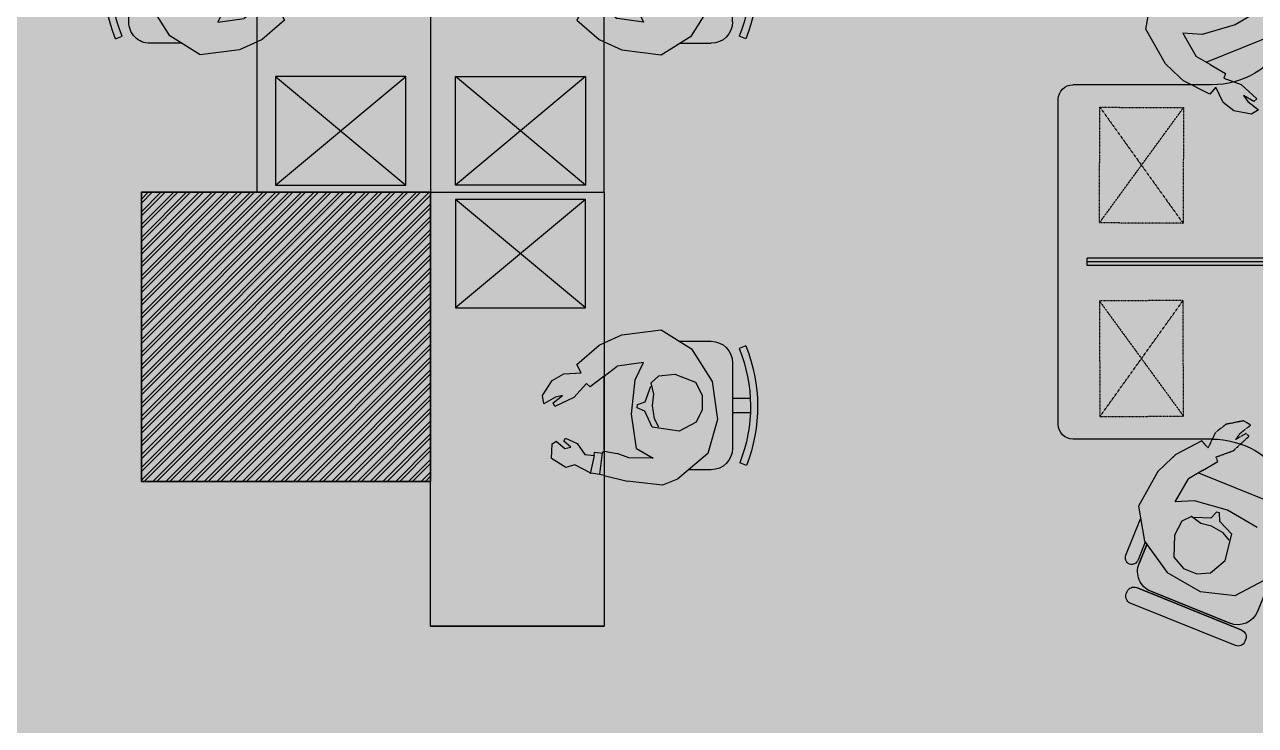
# Model space of a CAD drawing. Header units: millimetres. Extents: x 263321 to 4958806, y 33647 to 987811.
# Drawn here: x 2362348 to 2366604, y 456540 to 458963 of the extents above; entities that cross this region are included whole.
import ezdxf

# ---------------------------------------------------------------- set-up
doc = ezdxf.new("R2010")
doc.units = ezdxf.units.MM
doc.linetypes.add('( Hidden )', pattern=[0.375, 0.25, -0.125])
doc.linetypes.add('HIDDEN2', pattern=[0.1875, 0.125, -0.0625])
for name, color, linetype, lineweight in [('A-FURN-MODULAR', 6, 'Continuous', 18), ('A-PLAN-COLUMN', 3, 'Continuous', 0), ('A-PLAN-RCC-HATCH', 8, 'Continuous', 13), ('Base 7th & 9th', 250, 'Continuous', 35), ('FURNITURE', 30, 'Continuous', 5)]:
    doc.layers.add(name, color=color, linetype=linetype, lineweight=lineweight)
doc.layers.add('FLOORING TOA', color=7, linetype='Continuous')

# ---------------------------------------------------------------- blocks, each defined once
blk = doc.blocks.new('EWDSXC')
at = {"layer": 'FURNITURE', "color": 20, "lineweight": 30}
for p, q in [((2181354.711762934, 122523.5078713591), (2181804.711762934, 122898.5078713591)), ((2181354.711762934, 122898.5078713591), (2181804.711762934, 122523.5078713591)), ((2181890.80551715, 121423.5078713591), (2181290.80551715, 121423.5078713591))]:
    blk.add_line(p, q, dxfattribs=at)
at = {"layer": 'FURNITURE', "color": 8, "lineweight": 30}
for p, q in [((2181093.533376246, 122448.2280802215, -2.687406380627848e-07), (2180988.684620459, 122382.4576838175, -1.995730364749552e-07)), ((2181229.602049752, 122430.8130958388, -2.582154713149189e-07), (2181093.533376246, 122448.2280802215, -2.687406380627848e-07)), ((2181290.805753347, 122402.5916607578, -1.219725496165642e-07), (2181229.602049752, 122430.8130958388, -2.582154713149189e-07)), ((2180988.684620459, 122382.4576838175, -1.995730364749552e-07), (2180917.214941699, 122269.6874483188, -8.61272741249728e-08)), ((2181029.762290287, 122408.2252249555, -2.266715354467294e-07), (2180920.818858373, 122408.2254308288, -2.214920208794312e-07)), ((2181308.098087493, 122394.6180503904, -2.266263407682176e-07), (2181290.805753347, 122402.5916607578, -2.335852882070751e-07)), ((2181385.283414689, 122328.3169918475, -1.655956987621564e-07), (2181308.098087493, 122394.6180503904, -2.266263407682176e-07)), ((2180846.821294187, 122334.2281463128, -1.457629646170878e-07), (2180846.820734846, 122038.2384489097, 1.430809761052663e-07)), ((2181183.571868934, 122274.6520418969, -1.036359525904214e-07), (2181154.517506141, 122335.4242757636, -1.615596335080116e-07)), ((2181154.517506141, 122335.4242757636, -1.615596335080116e-07), (2181246.283402206, 122322.1767609939, -1.529949497682849e-07)), ((2181370.767040392, 122299.7076252918, -1.369868385177548e-07), (2181385.283414689, 122328.3169918475, -1.655956987621564e-07)), ((2181290.805753347, 122288.2177061553, -1.219725496165642e-07), (2181246.283402206, 122322.1767609939, -1.529949497682849e-07)), ((2181290.805753347, 122288.2177061553, -1.219725496165642e-07), (2181339.677974995, 122250.9408235902, -8.791923532852804e-08)), ((2181429.788259703, 122296.193408564, -1.363636258823941e-07), (2181370.767040392, 122299.7076252918, -1.369868385177548e-07)), ((2181470.430467002, 122272.3359564964, -1.150144741686086e-07), (2181429.788259703, 122296.193408564, -1.363636258823941e-07)), ((2180917.214941699, 122269.6874483188, -8.61272741249728e-08), (2180899.108164862, 122138.1338827733, 4.311121194557109e-08)), ((2181196.331769926, 122155.9974747926, 1.154738646219882e-08), (2181183.571868934, 122274.6520418969, -1.036359525904214e-07)), ((2181339.677974995, 122250.9408235902, -8.791923532852804e-08), (2181352.188041788, 122262.0495030265, -9.935452015169848e-08)), ((2181352.188041788, 122262.0495030265, -9.935452015169848e-08), (2181395.120070354, 122214.321611485, -5.482007866579796e-08)), ((2181504.249006994, 122220.4970764031, -6.603499080261484e-08), (2181470.430467002, 122272.3359564964, -1.150144741686086e-07)), ((2181395.120070354, 122214.321611485, -5.482007866579796e-08), (2181461.771759338, 122183.1219422319, -2.754258638074276e-08)), ((2181466.701341711, 122195.9634611602, -4.030846235289443e-08), (2181434.397397046, 122221.2546041782, -6.345313554725419e-08)), ((2181434.397397046, 122221.2546041782, -6.345313554725419e-08), (2181459.232030809, 122215.6301689597, -5.914524810606307e-08)), ((2181459.232030809, 122215.6301689597, -5.914524810606307e-08), (2181499.785465569, 122192.3917649181, -3.839597867035232e-08)), ((2181461.771759338, 122183.1219422319, -2.754258638074276e-08), (2181466.701341711, 122195.9634611602, -4.030846235289443e-08)), ((2181499.785465569, 122192.3917649181, -3.839597867035232e-08), (2181504.249006994, 122220.4970764031, -6.603499080261484e-08)), ((2181179.009669886, 122037.8532610333, 1.276629418595727e-07), (2181196.331769926, 122155.9974747926, 1.154738646219882e-08)), ((2180899.108164862, 122138.1338827733, 4.311121194557109e-08), (2180932.119805378, 122020.8364294388, 1.560073317135625e-07)), ((2181424.824924701, 122073.8343104031, 8.086326069332372e-08), (2181384.643757693, 122055.082569368, 1.010727107817713e-07)), ((2181430.237948344, 122062.6195525625, 9.154990964114302e-08), (2181424.824924701, 122073.8343104031, 8.086326069332372e-08)), ((2181290.805753347, 122027.9818328116, -1.219725496165642e-07), (2181246.283402206, 122020.5216334232, -1.529949497682849e-07)), ((2181294.644670547, 122027.7638472077, 1.320109109500807e-07), (2181290.096731429, 122028.0220932711, 1.319751312283931e-07)), ((2181295.239320373, 122021.6414813448, 1.379571980301042e-07), (2181294.644670547, 122027.7638472077, 1.320109109500807e-07)), ((2181384.643757693, 122055.082569368, 1.010727107817713e-07), (2181358.050778117, 122017.2608836882, 1.392456685398065e-07)), ((2181405.651305813, 122042.298572551, 1.125492724723368e-07), (2181430.237948344, 122062.6195525625, 9.154990964114302e-08)), ((2181426.497671118, 122037.5333259539, 1.162083360475288e-07), (2181405.651305813, 122042.298572551, 1.125492724723368e-07)), ((2181456.175049294, 122062.677056123, 9.026061486679332e-08), (2181426.497671118, 122037.5333259539, 1.162083360475288e-07)), ((2181470.035574508, 122053.5222591087, 9.853539810030431e-08), (2181456.175049294, 122062.677056123, 9.026061486679332e-08)), ((2181472.464124024, 122003.0801400265, 1.476442781569802e-07), (2181470.035574508, 122053.5222591087, 9.853539810030431e-08)), ((2180932.119805378, 122020.8364294388, 1.560073317135625e-07), (2181037.207413062, 121930.9637581212, 2.387139066928508e-07)), ((2181121.342483512, 122003.8298069399, 1.636067881002749e-07), (2181205.878082366, 122005.0881005684, -9.71511099538561e-08)), ((2181205.878082366, 122005.0881005684, -9.71511099538561e-08), (2181246.283402206, 122020.5216334232, -1.529949497682849e-07)), ((2181323.938537423, 122025.0585614368, 1.332581088110728e-07), (2181295.239320373, 122021.6414813448, 1.379571980301042e-07)), ((2181325.127813028, 122012.8138352062, 1.451506787524892e-07), (2181323.938537423, 122025.0585614368, 1.332581088110728e-07)), ((2181358.050778117, 122017.2608836882, 1.392456685398065e-07), (2181325.127813028, 122012.8138352062, 1.451506787524892e-07)), ((2181423.563147204, 121972.3533090835, 1.799542988901483e-07), (2181472.464124024, 122003.0801400265, 1.476442781569802e-07)), ((2180920.818019362, 121964.2408847231, 2.117738902047777e-07), (2180998.296827813, 121964.2407383099, 2.080903031355646e-07)), ((2181290.805753347, 121943.7062054488, -1.219725496165642e-07), (2181211.347836664, 121925.0803427724, 2.361757781881176e-07)), ((2181290.805753347, 121943.7062054488, 2.142217544396567e-07), (2181306.165321672, 121947.3066674587, 2.099779441076983e-07)), ((2181306.165321672, 121947.3066674587, 2.099779441076983e-07), (2181337.193163766, 121952.1869452221, 2.037402672577229e-07)), ((2181337.193163766, 121952.1869452221, 2.037402672577229e-07), (2181391.779526058, 121981.6141604572, 1.72428175257693e-07)), ((2181391.779526058, 121981.6141604572, 1.72428175257693e-07), (2181423.563147204, 121972.3533090835, 1.799542988901483e-07)), ((2181037.207413062, 121930.9637581212, 2.387139066928508e-07), (2181088.53696894, 121911.2484885294, 2.555127465119411e-07)), ((2181088.53696894, 121911.2484885294, 2.555127465119411e-07), (2181211.347836664, 121925.0803427724, 2.361757781881176e-07))]:
    blk.add_line(p, q, dxfattribs=at)
at = {"layer": 'FURNITURE', "color": 20, "lineweight": 30}
for points in [[(2181290.80551715, 122923.5078713591), (2181290.80551715, 121423.5078713591), (2181890.80551715, 121423.5078713591), (2181890.80551715, 122923.5078713591)], [(2181354.711762934, 122523.5078713591), (2181354.711762934, 122898.5078713591), (2181804.711762934, 122898.5078713591), (2181804.711762934, 122523.5078713591)]]:
    blk.add_lwpolyline(points, close=True, dxfattribs=at)
at = {"layer": 'FURNITURE', "color": 8, "lineweight": 30}
for points, elevation in [([(2180800.990963447, 122392.9077946136), (2180823.844632428, 122383.6281446116)], 0.0003144678369435526), ([(2181102.245029954, 122111.7132721287), (2181117.224874683, 122140.2218063218), (2181123.644882691, 122186.5482131471), (2181118.651688436, 122225.034785222), (2181128.638286383, 122264.2340479454), (2181101.532037232, 122288.4663805575), (2181046.849794496, 122294.3950640347), (2180974.921459324, 122267.160965909), (2180951.593267429, 122222.4190346729), (2180951.593171849, 122171.8411784845), (2180972.977187321, 122129.0444810428), (2181031.297359867, 122097.9195248703), (2181124.60976565, 122111.5364778927), (2181150.037813184, 122166.5921695211), (2181176.430804285, 122178.7082570777), (2181175.004181105, 122189.3989723416), (2181148.611231756, 122199.3770223558), (2181129.351591574, 122252.8306215981)], 0.0003144678369435527), ([(2180784.732918546, 122210.6844315494), (2180846.821060722, 122210.6843142195)], 0.0003144678369435525), ([(2180784.732825323, 122161.3528153151), (2180846.820967499, 122161.3526979855)], 0.0003144678369435526), ([(2181179.009669886, 122037.8532610333), (2181121.342483512, 122003.8298069399)], 0.0003144678369435526), ([(2180798.976046943, 121978.7411502695), (2180821.83088207, 121988.0211731605)], 0.0003144678369435526), ([(2181297.56792137, 122023.1046845124), (2181306.598818225, 121949.2030703651)], 0.0003144678369435526), ([(2181325.127813028, 122012.8138352062), (2181338.654795704, 121949.8573370809)], 0.0003144678369435526)]:
    blk.add_lwpolyline(points, dxfattribs=dict(at, elevation=elevation))
at = {"layer": 'FURNITURE', "color": 8, "lineweight": 30, "elevation": 0.0003144678369435527}
blk.add_lwpolyline([(2181290.096731429, 122028.0220932707, 0.0346375071782601), (2181290.805280951, 122038.237609898), (2181290.805753347, 122288.2177061557)], format="xyb", dxfattribs=at)
at = {"layer": 'FURNITURE', "color": 8, "lineweight": 30}
for centre, radius, start, end in [((2181317.186924945, 122183.3082830755, -0.0004446325648422827), 557.1267592790451, 157.9005652931041, 201.541952318758), ((2181317.186924945, 122183.3082830755, -0.0004446325648422827), 532.4609511620316, 157.9005652931041, 201.5161365909962), ((2180920.818718538, 122334.2280064775, -0.0004446325648422826), 73.9974243512816, 89.99989173082949, 179.9998917308295), ((2180920.818159196, 122038.2383090742, -0.0004446325648422827), 73.99742434984692, 179.9998917308295, 269.9998917308295)]:
    blk.add_arc(centre, radius, start, end, dxfattribs=at)
blk = doc.blocks.new('bhguyfjhg')
at = {"layer": 'FURNITURE', "color": 8, "lineweight": 30, "ltscale": 5}
for p, q in [((566219.5088604226, -9050.763026811415), (565909.956861933, -8809.068382995436)), ((565794.3340782146, -8833.963720481377), (565710.9833741977, -8940.71568071004)), ((565945.949446912, -8845.886662057601), (566177.9665163544, -9027.04292411264)), ((565789.0916747449, -8914.342355317902), (565830.0666913952, -8861.863334301626)), ((565798.4183410597, -8915.259681463242), (565842.6561140388, -8858.601863903692))]:
    blk.add_line(p, q, dxfattribs=at)
at = {"layer": 'FURNITURE', "color": 20, "lineweight": 30}
for p, q in [((565286.3927634083, -8857.067467354704), (564312.2166484593, -9419.744903425686)), ((565595.0205767842, -9291.432760747848), (565354.6973533315, -8875.356276155217)), ((564534.0848333421, -9903.838230272522), (564293.9278306314, -9488.049527065363))]:
    blk.add_line(p, q, dxfattribs=at)
at = {"layer": 'FURNITURE', "color": 8, "lineweight": 30}
for p, q in [((565668.8766223612, -8955.973178422078, 0.0001189588864999509), (565784.9037010226, -8913.930446318118, 0.000119027852585102)), ((565784.9037010226, -8913.930446318118, 0.000119027852585102), (565917.3859202209, -8926.960761687951, 0.0001191409678287516)), ((565917.3859202209, -8926.960761687951, 0.0001191409678287516), (566031.885223156, -8993.455141478451, 0.0001192698297847907)), ((565599.06797604, -9073.596423439682, 0.0001189693810021384), (565668.8766223612, -8955.973178422078, 0.0001189588864999509)), ((566031.885223156, -8993.455141478451, 0.0001192698297847907), (566103.8130381125, -9091.375802759081, 0.0001193823969872151)), ((565583.6911952232, -9139.014067171142, 0.0001191052269867234), (565599.06797604, -9073.596423439682, 0.0001189693810021384)), ((565720.1082359054, -9073.120126952184, 0.0001190657552378718), (565674.2096550384, -9153.36835896573, 0.0001190742949688228)), ((565750.0409158465, -9133.24545011972, 0.0001191235101609676), (565720.1082359054, -9073.120126952184, 0.0001190657552378718)), ((566103.8130381125, -9091.375802759081, 0.0001193823969872151), (566109.9599696503, -9229.112749748863, 0.0001194648626006185)), ((565835.4622691395, -9216.082938817795, 0.0001192383579189748), (565750.0409158465, -9133.24545011972, 0.0001191235101609676)), ((565584.0901175102, -9258.841283875052, 0.0001190617309314971), (565579.3466798367, -9157.496996929636, 0.0001190008780992925)), ((565673.5781923131, -9209.196801740443, 0.0001191052269867234), (565674.2096550384, -9153.36835896573, 0.0001190742949688228)), ((565673.5781923131, -9209.196801740443, 0.0001191052269867234), (565672.8850351574, -9270.47972951876, 0.0001191391810883396)), ((565938.9416057488, -9274.96568413009, 0.0001193541351773598), (565835.4622691395, -9216.082938817795, 0.0001192383579189748)), ((564254.4373851736, -9803.202687622048, 0.0001189588864999509), (564159.7991956073, -9882.408037069486, 0.000119027852585102)), ((564391.2103741001, -9801.928179970477, 0.0001189693810021384), (564254.4373851736, -9803.202687622048, 0.0001189588864999509)), ((564455.4994197564, -9821.494275858626, 0.0001191052269867234), (564391.2103741001, -9801.928179970477, 0.0001189693810021384)), ((564473.6634783695, -9827.022429355653, 0.0001190008780992925), (564455.4994197564, -9821.494275858626, 0.0001189939394264079)), ((564558.9100082215, -9882.033281426877, 0.0001190617309314971), (564473.6634783695, -9827.022429355653, 0.0001190008780992925)), ((564366.9472609108, -9962.434056112543, 0.0001191235101609676), (564329.9951046278, -9906.348782104673, 0.0001190657552378718)), ((564329.9951046278, -9906.348782104673, 0.0001190657552378718), (564422.4400507617, -9906.973603078397, 0.0001190742949688228)), ((564471.0304321754, -9934.472486725543, 0.0001191052269867234), (564422.4400507617, -9906.973603078397, 0.0001190742949688228)), ((564548.4556912993, -9912.264718723949, 0.0001190902564412213), (564558.9100082215, -9882.033281426877, 0.0001190617309314971)), ((564607.2338556813, -9907.721469577635, 0.000119090877838157), (564548.4556912993, -9912.264718723949, 0.0001190902564412213)), ((564650.6197320181, -9925.76891430677, 0.0001191121647901576), (564607.2338556813, -9907.721469577635, 0.000119090877838157)), ((564471.0304321754, -9934.472486725543, 0.0001191052269867234), (564524.3681340162, -9964.65803403384, 0.0001191391810883396)), ((564524.3681340162, -9964.65803403384, 0.0001191391810883396), (564535.2170718724, -9951.986156633357, 0.0001191277791196616)), ((564535.2170718724, -9951.986156633357, 0.0001191277791196616), (564584.1062291276, -9993.301803559763, 0.0001191721838122223)), ((564691.064853017, -9972.382916420698, 0.0001191610015741856), (564650.6197320181, -9925.76891430677, 0.0001191121647901576)), ((564395.66373182, -10077.90795546072, 0.0001192383579189748), (564366.9472609108, -9962.434056112543, 0.0001191235101609676)), ((564584.1062291276, -9993.301803559763, 0.0001191721838122223), (564654.1811955066, -10015.06999904686, 0.0001191993818328628)), ((564657.3068512394, -10001.71579403011, 0.0001191866531496483), (564621.9627998543, -9981.119888857706, 0.0001191635759073315)), ((564621.9627998543, -9981.119888857706, 0.0001191635759073315), (564647.2581188225, -9983.303354696603, 0.0001191678712439525)), ((564647.2581188225, -9983.303354696603, 0.0001191678712439525), (564690.4722444741, -10000.75136040756, 0.0001191885600614028)), ((564654.1811955066, -10015.06999904686, 0.0001191993818328628), (564657.3068512394, -10001.71579403011, 0.0001191866531496483)), ((564690.4722444741, -10000.75136040756, 0.0001191885600614028), (564691.064853017, -9972.382916420698, 0.0001191610015741856)), ((564394.5960007947, -10196.96260993113, 0.0001193541351773598), (564395.66373182, -10077.90795546072, 0.0001192383579189748))]:
    blk.add_line(p, q, dxfattribs=at)
at = {"layer": 'FURNITURE', "color": 20, "linetype": 'HIDDEN2', "lineweight": 30, "ltscale": 0.3}
for p, q in [((565334.5530461194, -8995.599057189189), (565130.7478288788, -9445.499840754317)), ((564987.2325372685, -9194.01393614919), (565477.8054496372, -9246.62619154714)), ((564753.5681175195, -9328.977054661606), (564554.010007439, -9780.20470504323)), ((564408.1491873708, -9530.684175894596), (564899.6949671498, -9578.954539564205))]:
    blk.add_line(p, q, dxfattribs=at)
at = {"layer": 'FURNITURE', "color": 8, "linetype": '( Hidden )', "lineweight": 30, "ltscale": 2}
for p, q in [((565579.3466798367, -9157.496996929636, 0.0001190008780992925), (565583.6911952232, -9139.014067171142, 0.0001189939394264079)), ((565582.0268917663, -9313.529677006649, 0.000119090877838157), (565615.4819575934, -9264.98822779581, 0.0001190902564412213)), ((565615.4819575934, -9264.98822779581, 0.0001190902564412213), (565584.0901175102, -9258.841283875052, 0.0001190617309314971)), ((565672.8850351574, -9270.47972951876, 0.0001191391810883396), (565656.4781832662, -9273.49488133681, 0.0001191277791196616)), ((565656.4781832662, -9273.49488133681, 0.0001191277791196616), (565667.643572163, -9336.522386990255, 0.0001191721838122223)), ((565575.8374885498, -9360.11010008934, 0.0001191121647901576), (565582.0268917663, -9313.529677006649, 0.000119090877838157)), ((565595.8259872966, -9418.497880690498, 0.0001191610015741856), (565575.8374885498, -9360.11010008934, 0.0001191121647901576)), ((565638.0933472045, -9363.13635320915, 0.0001191635759073315), (565627.2744599702, -9386.105296671623, 0.0001191678712439525)), ((565638.1472556742, -9404.043447606731, 0.0001191866531496483), (565638.0933472045, -9363.13635320915, 0.0001191635759073315)), ((565667.643572163, -9336.522386990255, 0.0001191721838122223), (565651.2643779332, -9408.049145928118, 0.0001191993818328628)), ((565627.2744599702, -9386.105296671623, 0.0001191678712439525), (565620.6530172317, -9432.236089588841, 0.0001191885600614028)), ((565651.2643779332, -9408.049145928118, 0.0001191993818328628), (565638.1472556742, -9404.043447606731, 0.0001191866531496483)), ((565620.6530172317, -9432.236089588841, 0.0001191885600614028), (565595.8259872966, -9418.497880690498, 0.0001191610015741856))]:
    blk.add_line(p, q, dxfattribs=at)
at = {"layer": 'FURNITURE', "color": 18, "lineweight": 30, "ltscale": 5, "true_color": 0x000000}
blk.add_line((564860.1422285568, -9218.749048974132), (564838.4938704468, -9231.252991998103), dxfattribs=at)
at = {"layer": 'FURNITURE', "color": 20, "lineweight": 30, "ltscale": 5}
for p, q in [((565313.6445615246, -10053.88543899986), (564838.4938918189, -9231.252979653655)), ((565328.079838628, -10053.88543572486), (564849.3180708739, -9225.001008141786)), ((565335.2951942637, -10041.3854340883), (564860.1422499287, -9218.749036629684))]:
    blk.add_line(p, q, dxfattribs=at)
at = {"layer": 'FURNITURE', "color": 8, "lineweight": 30, "ltscale": 5}
blk.add_lwpolyline([(566254.813949666, -9005.54580246727), (565945.2619511763, -8763.851158651523, 0.4142135623734148), (565910.8308402188, -8768.089559267275), (565905.7184613175, -8774.637272038031, 0.4142135623732336), (565909.956861933, -8809.068382995436), (566219.5088604226, -9050.763026811415, 0.4142135623732016), (566253.9399713802, -9046.52462619543), (566259.0523502817, -9039.976913424442, 0.4142135623732338)], format="xyb", close=True, dxfattribs=at)
for points in [[(565789.0916747451, -8914.342355318135), (565830.0666913952, -8861.863334301626, 0.3921185463736171), (565827.2531375978, -8828.634615636896, 0.3921185463370167), (565794.3340782159, -8833.963720479514), (565710.9833741982, -8940.71568071004)], [(566107.6511925154, -9236.6781467197), (566190.6817182016, -9130.336256986018, 0.414213562373095), (566177.9665163549, -9027.042924113339), (565945.9494469115, -8845.886662057368, 0.4142135623730453), (565842.6561140385, -8858.601863903925), (565798.4183410596, -8915.259681463009)]]:
    blk.add_lwpolyline(points, format="xyb", dxfattribs=at)
at = {"layer": 'FURNITURE', "color": 8, "lineweight": 30}
blk.add_lwpolyline([(565927.999409528, -9169.31365380506), (565896.402416934, -9163.592826620443), (565856.05481044, -9140.211291183252), (565828.8719926751, -9112.670789320255), (565791.9370910013, -9096.465647538891), (565789.5258696475, -9060.2931577384), (565818.4208902363, -9013.680151910754), (565883.9613236364, -8973.86288240971), (565933.4389705556, -8982.983927237568), (565973.1883902185, -9014.019696499454), (565993.7007345252, -9057.086618601577), (565982.3752509444, -9122.019756074063), (565914.4147886982, -9186.998683953425), (565855.5429876205, -9173.199142241152), (565829.8254977764, -9186.506774757756), (565822.2990291949, -9178.825493574608), (565830.6526129233, -9151.960375482682), (565800.4613922324, -9104.023666399764)], dxfattribs=at)
at = {"layer": 'FURNITURE', "color": 20, "linetype": 'HIDDEN2', "lineweight": 30, "ltscale": 0.3}
for points in [[(565334.5530461194, -8995.599057189189), (565477.8054496372, -9246.62619154714), (565130.7478288788, -9445.499840754317), (564987.2325372685, -9194.01393614919)], [(564408.1491873708, -9530.684175894596), (564554.010007439, -9780.20470504323), (564899.6949671498, -9578.954539564205), (564753.5681175195, -9328.977054661606)]]:
    blk.add_lwpolyline(points, close=True, dxfattribs=at)
at = {"layer": 'FURNITURE', "color": 8, "lineweight": 30, "ltscale": 5}
for points in [[(565673.7551338925, -9193.55316601484), (565887.3969048769, -9360.362206156831)], [(564457.4149668531, -9926.767050262075), (564494.3287931667, -10195.2915958988)]]:
    blk.add_lwpolyline(points, dxfattribs=at)
at = {"layer": 'FURNITURE', "color": 20, "lineweight": 30}
for centre, start, end in [((565311.400649456, -8900.364183574915), 30.0104635631039, 120.0104352842671), ((564337.2245345069, -9463.041619645664), 120.0104352842671, 210.0104635631039)]:
    blk.add_arc(centre, 50, start, end, dxfattribs=at)
at = {"layer": 'FURNITURE', "color": 8, "lineweight": 30}
for centre, start, end in [((565854.8008000375, -9141.385316229891), 210.0104635631039, 270.0000130000378), ((564274.3046100888, -10053.88567479094), 329.9895624265566, 30.0104635631039)]:
    blk.add_arc(centre, 300, start, end, dxfattribs=at)
blk = doc.blocks.new('f')
at = {"layer": 'FURNITURE', "color": 20, "lineweight": 30}
for p, q in [((1771584.128774719, 166310.3871190767, 0.0004446325648422825), (1770984.128774719, 166310.3871190767, 0.0004446325648422825)), ((1771584.12877472, 166310.3871190767, 0.0004446325648422825), (1772184.12877472, 166310.3871190767, 0.0004446325648422825)), ((1771048.035020505, 165210.3871190767, 0.0004446325648422825), (1771498.035020505, 164835.3871190767, 0.0004446325648422825)), ((1771048.035020505, 164835.3871190767, 0.0004446325648422825), (1771498.035020505, 165210.3871190767, 0.0004446325648422825)), ((1772120.222528934, 165210.3871190767, 0.0004446325648422825), (1771670.222528934, 164835.3871190767, 0.0004446325648422825)), ((1772120.222528934, 164835.3871190767, 0.0004446325648422825), (1771670.222528934, 165210.3871190767, 0.0004446325648422825))]:
    blk.add_line(p, q, dxfattribs=at)
at = {"layer": 'FURNITURE', "color": 8, "lineweight": 30}
for p, q in [((1770730.530670632, 165802.9312323146, 0.0004448712787489753), (1770781.86022651, 165822.6465019064, 0.0004448880775887944)), ((1770781.86022651, 165822.6465019064, 0.0004448880775887944), (1770904.671094234, 165808.8146476634, 0.0004448687406204706)), ((1772386.397322929, 165822.6465019062, 0.0004448880775887944), (1772263.586455205, 165808.8146476632, 0.0004448687406204706)), ((1772437.726878807, 165802.9312323146, 0.0004448712787489753), (1772386.397322929, 165822.6465019062, 0.0004448880775887944)), ((1770625.443062949, 165713.058560997, 0.0004447885721739961), (1770730.530670632, 165802.9312323146, 0.0004448712787489753)), ((1770984.129010917, 165790.188784987, 0.0004445105922926659), (1770904.671094234, 165808.8146476634, 0.0004448687406204706)), ((1770984.129010917, 165790.188784987, 0.0004448467865967222), (1770999.488579242, 165786.5883229771, 0.0004448425427863902)), ((1770999.488579242, 165786.5883229771, 0.0004448425427863902), (1771030.516421336, 165781.7080452137, 0.0004448363051095402)), ((1771030.516421336, 165781.7080452137, 0.0004448363051095402), (1771085.102783628, 165752.2808299786, 0.0004448049930175402)), ((1772137.741128103, 165781.7080452137, 0.0004448363051095402), (1772083.154765811, 165752.2808299786, 0.0004448049930175402)), ((1772168.768970197, 165786.5883229771, 0.0004448425427863902), (1772137.741128103, 165781.7080452137, 0.0004448363051095402)), ((1772184.128538522, 165790.1887849867, 0.0004448467865967222), (1772168.768970197, 165786.5883229771, 0.0004448425427863902)), ((1772184.128538522, 165790.1887849867, 0.0004445105922926659), (1772263.586455205, 165808.8146476632, 0.0004448687406204706)), ((1772542.814486491, 165713.058560997, 0.0004447885721739961), (1772437.726878807, 165802.9312323146, 0.0004448712787489753)), ((1770614.141276932, 165769.6541057127, 0.0004448443387324873), (1770691.620085383, 165769.6542521259, 0.0004448406551454181)), ((1771085.102783628, 165752.2808299786, 0.0004448049930175402), (1771116.886404774, 165761.5416813523, 0.0004448125191411726)), ((1771116.886404774, 165761.5416813523, 0.0004448125191411726), (1771165.787381594, 165730.8148504093, 0.0004447802091204395)), ((1772051.371144665, 165761.5416813523, 0.0004448125191411726), (1772002.470167845, 165730.8148504093, 0.0004447802091204395)), ((1772083.154765811, 165752.2808299786, 0.0004448049930175402), (1772051.371144665, 165761.5416813523, 0.0004448125191411726)), ((1772554.116272507, 165769.6541057127, 0.0004448443387324873), (1772476.637464056, 165769.6542521259, 0.0004448406551454181)), ((1770540.144551757, 165399.666844123, 0.0004444868018776654), (1770540.143992416, 165695.6565415261, 0.0004447756458183878)), ((1770592.431422432, 165595.7611076625, 0.0004446756760542281), (1770625.443062949, 165713.058560997, 0.0004447885721739961)), ((1770814.665741082, 165730.0651834959, 0.0004447961716303828), (1770899.201339936, 165728.8068898674, 0.0004445354137323286)), ((1770872.332927455, 165696.0417294025, 0.0004447602277841421), (1770889.655027496, 165577.8975156432, 0.0004446441122287447)), ((1770899.201339936, 165728.8068898674, 0.0004445354137323286), (1770939.606659776, 165713.3733570126, 0.0004444795698925142)), ((1770984.129010917, 165705.9131576242, 0.0004445105922926659), (1770939.606659776, 165713.3733570126, 0.0004444795698925142)), ((1770987.967928117, 165706.1311432282, 0.0004447645757532326), (1770983.419988999, 165705.8728971647, 0.0004447645399735109)), ((1770988.562577943, 165712.253509091, 0.0004447705220403126), (1770987.967928117, 165706.1311432282, 0.0004447645757532326)), ((1771017.261794993, 165708.836428999, 0.0004447658229510936), (1770988.562577943, 165712.253509091, 0.0004447705220403126)), ((1771018.451070598, 165721.0811552296, 0.000444777715521035), (1771017.261794993, 165708.836428999, 0.0004447658229510936)), ((1771051.374035687, 165716.6341067476, 0.0004447718105108223), (1771018.451070598, 165721.0811552296, 0.000444777715521035)), ((1771077.967015263, 165678.8124210679, 0.0004447336375530643), (1771051.374035687, 165716.6341067476, 0.0004447718105108223)), ((1771119.820928688, 165696.3616644819, 0.00044474877317833), (1771098.974563383, 165691.5964178848, 0.0004447451141147548)), ((1771149.498306864, 165671.2179343128, 0.0004447228254571493), (1771119.820928688, 165696.3616644819, 0.00044474877317833)), ((1771165.787381594, 165730.8148504093, 0.0004447802091204395), (1771163.358832078, 165680.3727313271, 0.0004447311002403828)), ((1772002.470167845, 165730.8148504093, 0.0004447802091204395), (1772004.898717361, 165680.3727313271, 0.0004447311002403828)), ((1772018.759242575, 165671.2179343128, 0.0004447228254571493), (1772048.436620751, 165696.3616644819, 0.00044474877317833)), ((1772048.436620751, 165696.3616644819, 0.00044474877317833), (1772069.282986057, 165691.5964178848, 0.0004447451141147548)), ((1772090.290534176, 165678.8124210679, 0.0004447336375530643), (1772116.883513752, 165716.6341067476, 0.0004447718105108223)), ((1772116.883513752, 165716.6341067476, 0.0004447718105108223), (1772149.806478841, 165721.0811552296, 0.000444777715521035)), ((1772149.806478841, 165721.0811552296, 0.000444777715521035), (1772150.995754446, 165708.8364289987, 0.0004447658229510936)), ((1772150.995754446, 165708.8364289987, 0.0004447658229510936), (1772179.694971496, 165712.2535090907, 0.0004447705220403126)), ((1772179.694971496, 165712.2535090907, 0.0004447705220403126), (1772180.289621322, 165706.1311432282, 0.0004447645757532326)), ((1772180.289621322, 165706.1311432282, 0.0004447645757532326), (1772184.83756044, 165705.8728971647, 0.0004447645399735109)), ((1772184.128538522, 165705.9131576242, 0.0004445105922926659), (1772228.650889663, 165713.3733570126, 0.0004444795698925142)), ((1772269.056209503, 165728.8068898674, 0.0004445354137323286), (1772228.650889663, 165713.3733570126, 0.0004444795698925142)), ((1772353.591808357, 165730.0651834959, 0.0004447961716303828), (1772269.056209503, 165728.8068898674, 0.0004445354137323286)), ((1772295.924621984, 165696.0417294025, 0.0004447602277841421), (1772278.602521943, 165577.8975156432, 0.0004446441122287447)), ((1772575.826127007, 165595.7611076622, 0.0004446756760542281), (1772542.814486491, 165713.058560997, 0.0004447885721739961)), ((1772628.112997682, 165399.666844123, 0.0004444868018776654), (1772628.113557023, 165695.6565415261, 0.0004447756458183878)), ((1771118.148182271, 165660.0606800327, 0.0004447134281029758), (1771077.967015263, 165678.8124210679, 0.0004447336375530643)), ((1771098.974563383, 165691.5964178848, 0.0004447451141147548), (1771123.561205914, 165671.2754378733, 0.0004447241147519236)), ((1771123.561205914, 165671.2754378733, 0.0004447241147519236), (1771118.148182271, 165660.0606800327, 0.0004447134281029758)), ((1771163.358832078, 165680.3727313271, 0.0004447311002403828), (1771149.498306864, 165671.2179343128, 0.0004447228254571493)), ((1772004.898717361, 165680.3727313271, 0.0004447311002403828), (1772018.759242575, 165671.2179343128, 0.0004447228254571493)), ((1772069.282986057, 165691.5964178848, 0.0004447451141147548), (1772044.696343525, 165671.2754378733, 0.0004447241147519236)), ((1772044.696343525, 165671.2754378733, 0.0004447241147519236), (1772050.109367168, 165660.0606800327, 0.0004447134281029758)), ((1772050.109367168, 165660.0606800327, 0.0004447134281029758), (1772090.290534176, 165678.8124210679, 0.0004447336375530643)), ((1770610.538199269, 165464.207542117, 0.0004445464375681575), (1770592.431422432, 165595.7611076625, 0.0004446756760542281)), ((1770889.655027496, 165577.8975156432, 0.0004446441122287447), (1770876.895126504, 165459.2429485389, 0.0004445289288896921)), ((1772278.602521943, 165577.8975156432, 0.0004446441122287447), (1772291.362422935, 165459.2429485389, 0.0004445289288896921)), ((1772557.71935017, 165464.207542117, 0.0004445464375681575), (1772575.826127007, 165595.7611076622, 0.0004446756760542281)), ((1771088.443327924, 165519.5733789508, 0.0004445777447636167), (1771155.095016908, 165550.7730482039, 0.0004446050222559018)), ((1771160.024599282, 165537.9315292756, 0.0004445922563799296), (1771127.720654616, 165512.6403862576, 0.0004445691117067352)), ((1771152.555288379, 165518.2648214761, 0.0004445734195941764), (1771193.108723139, 165541.5032255177, 0.0004445941688636121)), ((1771155.095016908, 165550.7730482039, 0.0004446050222559018), (1771160.024599282, 165537.9315292756, 0.0004445922563799296)), ((1771193.108723139, 165541.5032255177, 0.0004445941688636121), (1771197.572264564, 165513.3979140327, 0.0004445665298514799)), ((1771975.1488263, 165541.5032255177, 0.0004445941688636121), (1771970.685284875, 165513.3979140327, 0.0004445665298514799)), ((1772015.70226106, 165518.2648214758, 0.0004445734195941764), (1771975.1488263, 165541.5032255177, 0.0004445941688636121)), ((1772013.162532531, 165550.7730482039, 0.0004446050222559018), (1772008.232950157, 165537.9315292756, 0.0004445922563799296)), ((1772008.232950157, 165537.9315292756, 0.0004445922563799296), (1772040.536894823, 165512.6403862573, 0.0004445691117067352)), ((1772079.814221515, 165519.5733789508, 0.0004445777447636167), (1772013.162532531, 165550.7730482039, 0.0004446050222559018)), ((1770984.129010917, 165445.6772842805, 0.0004445105922926659), (1771033.001232565, 165482.9541668457, 0.000444544645606954)), ((1771033.001232565, 165482.9541668457, 0.000444544645606954), (1771045.511299358, 165471.8454874093, 0.0004445332103221308)), ((1771045.511299358, 165471.8454874093, 0.0004445332103221308), (1771088.443327924, 165519.5733789508, 0.0004445777447636167)), ((1771127.720654616, 165512.6403862576, 0.0004445691117067352), (1771152.555288379, 165518.2648214761, 0.0004445734195941764)), ((1771197.572264564, 165513.3979140327, 0.0004445665298514799), (1771163.753724571, 165461.5590339394, 0.0004445175503681139)), ((1771970.685284875, 165513.3979140327, 0.0004445665298514799), (1772004.503824868, 165461.5590339394, 0.0004445175503681139)), ((1772040.536894823, 165512.6403862573, 0.0004445691117067352), (1772015.70226106, 165518.2648214758, 0.0004445734195941764)), ((1772122.746250081, 165471.8454874093, 0.0004445332103221308), (1772079.814221515, 165519.5733789508, 0.0004445777447636167)), ((1772135.256316874, 165482.9541668457, 0.000444544645606954), (1772122.746250081, 165471.8454874093, 0.0004445332103221308)), ((1772184.128538522, 165445.6772842805, 0.0004445105922926659), (1772135.256316874, 165482.9541668457, 0.000444544645606954)), ((1770682.007878029, 165351.4373066183, 0.0004444329918058075), (1770610.538199269, 165464.207542117, 0.0004445464375681575)), ((1770876.895126504, 165459.2429485389, 0.0004445289288896921), (1770847.840763711, 165398.4707146722, 0.0004444710052087745)), ((1770984.129010917, 165445.6772842805, 0.0004445105922926659), (1770939.606659776, 165411.7182294419, 0.0004444795698925142)), ((1771163.753724571, 165461.5590339394, 0.0004445175503681139), (1771123.111517273, 165437.7015818718, 0.0004444962012164001)), ((1772004.503824868, 165461.5590339394, 0.0004445175503681139), (1772045.146032166, 165437.7015818718, 0.0004444962012164001)), ((1772184.128538522, 165445.6772842805, 0.0004445105922926659), (1772228.650889663, 165411.7182294419, 0.0004444795698925142)), ((1772291.362422935, 165459.2429485389, 0.0004445289288896921), (1772320.416785728, 165398.4707146722, 0.0004444710052087745)), ((1772486.24967141, 165351.4373066183, 0.0004444329918058075), (1772557.71935017, 165464.207542117, 0.0004445464375681575)), ((1770847.840763711, 165398.4707146722, 0.0004444710052087745), (1770939.606659776, 165411.7182294419, 0.0004444795698925142)), ((1771078.606672259, 165405.5779985883, 0.0004444669691435203), (1771001.421345063, 165339.2769400454, 0.0004444059385015143)), ((1771123.111517273, 165437.7015818718, 0.0004444962012164001), (1771064.090297962, 165434.187365144, 0.0004444955780037647)), ((1771064.090297962, 165434.187365144, 0.0004444955780037647), (1771078.606672259, 165405.5779985883, 0.0004444669691435203)), ((1772045.146032166, 165437.7015818718, 0.0004444962012164001), (1772104.167251477, 165434.187365144, 0.0004444955780037647)), ((1772104.167251477, 165434.187365144, 0.0004444955780037647), (1772089.65087718, 165405.5779985883, 0.0004444669691435203)), ((1772089.65087718, 165405.5779985883, 0.0004444669691435203), (1772166.836204376, 165339.2769400454, 0.0004444059385015143)), ((1772320.416785728, 165398.4707146722, 0.0004444710052087745), (1772228.650889663, 165411.7182294419, 0.0004444795698925142)), ((1770723.085547857, 165325.6697654803, 0.0004444058933068358), (1770614.142115944, 165325.669559607, 0.0004444110728214031)), ((1770786.856633816, 165285.6669102143, 0.0004443638242042197), (1770682.007878029, 165351.4373066183, 0.0004444329918058075)), ((1770984.129010917, 165331.303329678, 0.0004445105922926659), (1770922.925307322, 165303.081894597, 0.0004443743493709676)), ((1771001.421345063, 165339.2769400454, 0.0004444059385015143), (1770984.129010917, 165331.303329678, 0.0004443989795540754)), ((1772166.836204376, 165339.2769400454, 0.0004444059385015143), (1772184.128538522, 165331.303329678, 0.0004443989795540754)), ((1772184.128538522, 165331.303329678, 0.0004445105922926659), (1772245.332242117, 165303.081894597, 0.0004443743493709676)), ((1772381.400915623, 165285.6669102143, 0.0004443638242042197), (1772486.24967141, 165351.4373066183, 0.0004444329918058075)), ((1772445.172001582, 165325.6697654803, 0.0004444058933068358), (1772554.115433495, 165325.669559607, 0.0004444110728214031)), ((1770922.925307322, 165303.081894597, 0.0004443743493709676), (1770786.856633816, 165285.6669102143, 0.0004443638242042197)), ((1772245.332242117, 165303.081894597, 0.0004443743493709676), (1772381.400915623, 165285.6669102143, 0.0004443638242042197))]:
    blk.add_line(p, q, dxfattribs=at)
at = {"layer": 'FURNITURE', "color": 20, "lineweight": 30, "elevation": 0.0004446325648422825}
for points in [[(1770984.128774719, 164810.3871190767), (1770984.128774719, 166310.3871190767), (1771584.128774719, 166310.3871190767), (1771584.128774719, 164810.3871190767)], [(1772184.12877472, 164810.3871190767), (1772184.12877472, 166310.3871190767), (1771584.12877472, 166310.3871190767), (1771584.12877472, 164810.3871190767)], [(1771048.035020505, 165210.3871190767), (1771048.035020505, 164835.3871190767), (1771498.035020505, 164835.3871190767), (1771498.035020505, 165210.3871190767)], [(1772120.222528934, 165210.3871190767), (1772120.222528934, 164835.3871190767), (1771670.222528934, 164835.3871190767), (1771670.222528934, 165210.3871190767)]]:
    blk.add_lwpolyline(points, close=True, dxfattribs=at)
at = {"layer": 'FURNITURE', "color": 8, "lineweight": 30}
for points, elevation in [([(1770990.89117894, 165710.7903059234), (1770999.922075795, 165784.6919200707)], 0.0004588049475425393), ([(1771018.451070598, 165721.0811552296), (1771031.978053274, 165784.0376533549)], 0.0004588049475425393), ([(1772149.806478841, 165721.0811552296), (1772136.279496165, 165784.0376533549)], 0.0002903450127373507), ([(1772177.366370499, 165710.7903059234), (1772168.335473644, 165784.6919200707)], 0.0002903450127373507), ([(1770492.299304513, 165755.1538401663), (1770515.15413964, 165745.8738172753)], 0.0004588049475425391), ([(1772675.958244926, 165755.1538401663), (1772653.103409799, 165745.8738172753)], 0.0002903450127373508), ([(1770872.332927455, 165696.0417294025), (1770814.665741082, 165730.0651834959)], 0.0004588049475425393), ([(1772295.924621984, 165696.0417294025), (1772353.591808357, 165730.0651834959)], 0.0002903450127373507), ([(1770795.568287524, 165622.1817183071), (1770810.548132253, 165593.673184114), (1770816.968140261, 165547.3467772887), (1770811.974946006, 165508.8602052138), (1770821.961543953, 165469.6609424904), (1770794.855294801, 165445.4286098783), (1770740.173052066, 165439.4999264011), (1770668.244716894, 165466.7340245268), (1770644.916524999, 165511.4759557629), (1770644.91642942, 165562.0538119513), (1770666.300444891, 165604.850509393), (1770724.620617437, 165635.9754655655), (1770817.93302322, 165622.3585125431), (1770843.361070754, 165567.3028209147), (1770869.754061855, 165555.1867333581), (1770868.327438675, 165544.4960180942), (1770841.934489327, 165534.51796808), (1770822.674849143, 165481.0643688377)], 0.0004588049475425394), ([(1772372.689261915, 165622.1817183071), (1772357.709417186, 165593.673184114), (1772351.289409178, 165547.3467772885), (1772356.282603433, 165508.8602052138), (1772346.296005486, 165469.6609424904), (1772373.402254638, 165445.4286098783), (1772428.084497373, 165439.4999264011), (1772500.012832545, 165466.7340245268), (1772523.34102444, 165511.4759557629), (1772523.34112002, 165562.0538119513), (1772501.957104548, 165604.850509393), (1772443.636932002, 165635.9754655655), (1772350.324526219, 165622.3585125429), (1772324.896478685, 165567.3028209147), (1772298.503487584, 165555.1867333581), (1772299.930110764, 165544.496018094), (1772326.323060113, 165534.51796808), (1772345.582700296, 165481.0643688377)], 0.0002903450127373508), ([(1770478.056082893, 165572.5421751207), (1770540.144225069, 165572.5422924503)], 0.0004588049475425393), ([(1772690.201466546, 165572.5421751204), (1772628.11332437, 165572.5422924503)], 0.0002903450127373507), ([(1770478.056176116, 165523.2105588864), (1770540.144318292, 165523.2106762163)], 0.0004588049475425392), ([(1772690.201373323, 165523.2105588864), (1772628.113231147, 165523.2106762163)], 0.0002903450127373506), ([(1770494.314221018, 165340.9871958222), (1770517.167889998, 165350.2668458242)], 0.0004588049475425393), ([(1772673.943328422, 165340.9871958222), (1772651.089659441, 165350.2668458242)], 0.0002903450127373507)]:
    blk.add_lwpolyline(points, dxfattribs=dict(at, elevation=elevation))
for points, elevation in [([(1770983.419988999, 165705.8728971651, -0.0346375071782601), (1770984.128538521, 165695.6573805378), (1770984.129010917, 165445.6772842801)], 0.0004588049475425394), ([(1772184.83756044, 165705.8728971649, 0.0346375071782601), (1772184.129010918, 165695.6573805378), (1772184.128538522, 165445.6772842801)], 0.0002903450127373508)]:
    blk.add_lwpolyline(points, format="xyb", dxfattribs=dict(at, elevation=elevation))
for centre, radius, start, end in [((1771010.510182515, 165550.5867073603), 557.1267592790452, 158.4580476688336, 202.0994347068958), ((1771010.510182515, 165550.5867073603), 532.4609511620317, 158.4838634090038, 202.0994347068958), ((1770614.141416766, 165695.6566813616), 73.99742434984694, 90.00010826917051, 180.0001082691705), ((1772554.116132673, 165695.6566813614), 73.99742434984692, 359.9998917308295, 89.99989173082949), ((1772157.747366924, 165550.5867073603), 532.4609511620316, 337.9005652931041, 21.51613659099617), ((1772157.747366924, 165550.5867073603), 557.1267592790451, 337.9005652931041, 21.54195233116638), ((1770614.141976108, 165399.6669839583), 73.99742435128161, 180.0001082691705, 270.0001082691705), ((1772554.115573331, 165399.6669839581), 73.9974243512816, 269.9998917308295, 359.9998917308295)]:
    blk.add_arc(centre, radius, start, end, dxfattribs=at)
blk = doc.blocks.new('Columns')
at = {"layer": 'A-PLAN-RCC-HATCH'}
h = blk.add_hatch(dxfattribs=at)
h.set_pattern_fill('ANSI31', color=256, scale=250, style=0)
h.set_pattern_definition([(45, (425397.8996728221, -623762.2315979134), (-22.09708691207961, 22.09708691207961), [])])
h.paths.add_polyline_path([(-15160.29479112383, -31462.99252305331), (-14160.29479112383, -31462.99252305331), (-14160.29479112383, -30462.99252305331), (-15160.29479112383, -30462.99252305331)])
at = {"layer": 'A-PLAN-COLUMN', "elevation": 6.128159000000002e-10}
blk.add_lwpolyline([(-15160.29479112383, -31462.99252305331), (-14160.29479112383, -31462.99252305331), (-14160.29479112383, -30462.99252305331), (-15160.29479112383, -30462.99252305331)], close=True, dxfattribs=at)

msp = doc.modelspace()

# ---------------------------------------------------------------- hatches: boundary and pattern name
at = {"layer": 'Base 7th & 9th'}
h = msp.add_hatch(dxfattribs=at)
h.set_pattern_fill('ANSI31', color=256, scale=250, style=0)
h.set_pattern_definition([(45, (2803309.824981691, -134916.1798146047), (-22.09708691207961, 22.09708691207961), [])])
h.paths.add_polyline_path([(2362751.630517745, 457383.0592602554), (2363751.630517745, 457383.0592602554), (2363751.630517745, 458383.0592602554), (2362751.630517745, 458383.0592602554)])
at = {"layer": 'FLOORING TOA', "true_color": 0xc7c8ca}
h = msp.add_hatch(dxfattribs=at)
h.set_pattern_fill('EARTH', color=9, scale=120)
h.set_pattern_definition([(0, (0, 0), (762, 762), [762, -762]), (0, (0, 285.75), (762, 762), [762, -762]), (0, (0, 571.5), (762, 762), [762, -762]), (90, (95.25, 666.75), (-762, 762), [762, -762]), (90, (381, 666.75), (-762, 762), [762, -762]), (90, (666.75, 666.75), (-762, 762), [762, -762])])
edge = h.paths.add_edge_path()
edge.add_line((2399150.321192376, 470683.0578325351), (2406751.630517746, 470683.0578325351))
edge.add_line((2406751.630517746, 470683.0578325351), (2406751.630517745, 489283.0592575023))
edge.add_line((2406751.630517745, 489283.0592575023), (2406777, 491421.921634517))
edge.add_line((2406777, 491421.9216345176), (2410711.630547313, 491383.0592602555))
edge.add_line((2410711.630547313, 491383.0592602555), (2410711.630547313, 490662.7870279506))
edge.add_line((2410711.630547313, 490662.7870279506), (2412251.630547313, 490662.7870279506))
edge.add_line((2412251.630547313, 490662.7870279506), (2412251.630547313, 491383.0592602555))
edge.add_line((2412251.630547313, 491383.0592602555), (2413501.630547313, 491383.0592602555))
edge.add_line((2413501.630547313, 491383.0592602555), (2413501.630547313, 490641.9158845746))
edge.add_line((2413501.630547313, 490641.9158845746), (2414541.630547313, 490641.9158845746))
edge.add_line((2414541.630547313, 490641.9158845746), (2414541.630547313, 491383.0592602556))
edge.add_line((2414541.630547313, 491383.0592602556), (2419059.805960172, 491383.0592602556))
edge.add_line((2419059.805960172, 491383.0592602556), (2419290.868014496, 492883.0592602547))
edge.add_line((2419290.868014496, 492883.0592602547), (2413191.630517568, 492883.0592602555))
edge.add_line((2413191.630517568, 492883.0592602555), (2413191.630517565, 495458.1819351792))
edge.add_line((2413191.630517565, 495458.1819351792), (2416206.16058251, 495458.1819351792))
edge.add_line((2416206.16058251, 495458.1819351792), (2416206.160582514, 496558.1819351799))
edge.add_line((2416206.160582514, 496558.1819351799), (2413191.630517564, 496558.1819351903))
edge.add_line((2413191.630517564, 496558.1819351903), (2413191.630517564, 498963.0592602555))
edge.add_line((2413191.630517564, 498963.0592602555), (2411651.63051757, 498963.0592602555))
edge.add_line((2411651.63051757, 498963.0592602555), (2411651.63051757, 492883.0592602555))
edge.add_line((2411651.63051757, 492883.0592602555), (2404451.63051757, 492883.0592602555))
edge.add_line((2404451.63051757, 492883.0592602555), (2404452.56956876, 502283.0591664449))
edge.add_line((2404452.56956876, 502283.0591664449), (2402951.63632286, 502283.0591664449))
edge.add_line((2402951.63632286, 502283.0591664449), (2402951.394045354, 497183.4744241329))
edge.add_line((2402951.394045354, 497183.4744241329), (2402951.63051757, 497133.0592602548))
edge.add_line((2402951.63051757, 497133.0592602548), (2399951.63051757, 497133.0592602797))
edge.add_line((2399951.63051757, 497133.0592602797), (2399951.63051757, 505326.9273614254))
edge.add_arc((2397396.443812174, -38564.46291395649), 543897.3923404922, 89.73082799314989, 95.30777754552614)
edge.add_line((2347082.807596174, 503000.7791442012), (2347082.943286144, 472483.059265329))
edge.add_line((2347082.943286144, 472483.059265329), (2343851.630517274, 472483.0592653615))
edge.add_line((2343851.630517274, 472483.0592653615), (2343851.630517275, 458383.1853909058))
edge.add_line((2343851.630517275, 458383.1853909058), (2354252.395826197, 458383.1853915628))
edge.add_line((2354252.395826197, 458383.1853915628), (2354252.668447803, 455753.3516733707))
edge.add_arc((2374151.317465172, 141679.2904732292), 314703.7847746141, 88.06971464749199, 93.62521750644811, ccw=False)
edge.add_line((2384751.630517745, 456204.4969585824), (2384751.630517745, 459200.2561727802))
edge.add_line((2384751.630517745, 459200.2561727802), (2394751.79953116, 459200.2561727802))
edge.add_line((2394751.79953116, 459200.2561727802), (2394749.644104387, 457484.3178648282))
edge.add_line((2394749.644104387, 457484.3178648282), (2395751.630517745, 457483.0593391459))
edge.add_line((2395751.630517745, 457483.0593391459), (2395751.630517745, 458383.0592602554))
edge.add_line((2395751.630517745, 458383.0592602554), (2396651.630517745, 458383.0592602554))
edge.add_line((2396651.630517745, 458383.0592602554), (2396651.630517745, 459197.3988922023))
edge.add_line((2396651.630517745, 459197.3988922023), (2399811.187445385, 459197.9811283225))
edge.add_line((2399811.187445385, 459197.9811283225), (2399811.187445385, 460833.0592602552))
edge.add_line((2399811.187445385, 460833.0592602552), (2398551.630507604, 460833.0592602552))
edge.add_line((2398551.630507604, 460833.0592602552), (2398551.630507604, 466883.0592602565))
edge.add_line((2398551.630507604, 466883.0592602565), (2403551.677576368, 466883.0592264335))
edge.add_line((2403551.677576368, 466883.0592264335), (2403551.677576368, 465533.0592264096))
edge.add_line((2403551.677576368, 465533.0592264096), (2407851.677576368, 465533.0592602316))
edge.add_line((2407851.677576368, 465533.0592602316), (2407851.677576368, 460783.0592602554))
edge.add_line((2407851.677576368, 460783.0592602554), (2409491.630517745, 460783.0592602554))
edge.add_line((2409491.630517745, 460783.0592602554), (2409496.282344138, 466883.0557127972))
edge.add_line((2409496.282344138, 466883.0557127972), (2415285.79240622, 466883.0592602565))
edge.add_line((2415285.79240622, 466883.0592602565), (2415516.854455017, 468383.0592511878))
edge.add_line((2415516.854455017, 468383.0592511878), (2399151.605900234, 468383.0592602859))
edge.add_arc((2399151.630507605, 468983.0592597816), 600.000000000291, 180.0002212725493, 269.9976501691981, ccw=False)
edge.add_line((2398551.630507609, 468983.0569426209), (2398551.630507606, 470083.0606654963))
edge.add_arc((2399151.6305076, 470083.0592611271), 599.9999999960556, 90.12503049327307, 179.9998658926152, ccw=False)
edge = h.paths.add_edge_path(flags=16)
edge.add_line((2350804.271677346, 495933.0592607095), (2349254.312755208, 495933.0592607095))
edge.add_arc((2349254.314675455, 495533.0546248224), 400.0046358917132, 90.00027505199854, 179.7888739581309)
edge.add_line((2348854.312755208, 495534.5285763963), (2348854.312755208, 492844.3594191521))
edge.add_line((2348854.312755208, 492844.3594191521), (2350804.271677346, 492844.3594191521))
edge.add_line((2350804.271677346, 492844.3594191521), (2350804.271677346, 495933.0592607095))
h.paths.add_polyline_path([(2380451.630496949, 495933.0592602546), (2394411.630517571, 495933.0592602546), (2394411.630517571, 489283.0629095543), (2388129.725874395, 489289.9203665049), (2388129.725874395, 487283.0592611264), (2379984.676676949, 487283.0451702359), (2379984.684635593, 489283.0624381801), (2380551.628700009, 489283.0592547227)], flags=16)
edge = h.paths.add_edge_path(flags=16)
edge.add_line((2404951.630521772, 487283.0592611264), (2348951.630517745, 487283.0592611264))
edge.add_arc((2348951.630517746, 486983.0592611261), 300.0000000003492, 90.00000000008895, 179.9970138753889)
edge.add_line((2348651.630518153, 486983.074896438), (2348650.87481061, 472483.0592306879))
edge.add_line((2348650.87481061, 472483.0592306879), (2404951.630521772, 472483.0592306879))
edge.add_line((2404951.630521772, 472483.0592306879), (2404951.630521772, 487283.0592611264))
h.paths.add_polyline_path([(2396751.630507604, 460833.0592602562), (2396751.630507604, 464283.0592602547)], flags=16)

# ---------------------------------------------------------------- linework, layer by layer
at = {"layer": 'Base 7th & 9th', "elevation": 6.128159e-10}
msp.add_lwpolyline([(2362751.630517745, 457383.0592602554), (2363751.630517745, 457383.0592602554), (2363751.630517745, 458383.0592602554), (2362751.630517745, 458383.0592602554)], close=True, dxfattribs=at)

# ---------------------------------------------------------------- block references
at = {"layer": 'A-FURN-MODULAR', "linetype": 'ByBlock', "xscale": -1, "rotation": 120.0104352829236}
msp.add_blockref('bhguyfjhg', (2075520.109642751, 942650.8946912626), dxfattribs=at)
at = {"layer": 'A-FURN-MODULAR', "xscale": -1}
for name, p in [('f', (4135335.759292466, 293572.6721411787, -0.0004446319520263825)), ('EWDSXC', (4545642.436034895, 335459.5513888963))]:
    msp.add_blockref(name, p, dxfattribs=at)
at = {"layer": 'A-PLAN-COLUMN'}
msp.add_blockref('Columns', (2377911.925308869, 488846.0517833087), dxfattribs=at)

doc.saveas('drawing.dxf')
